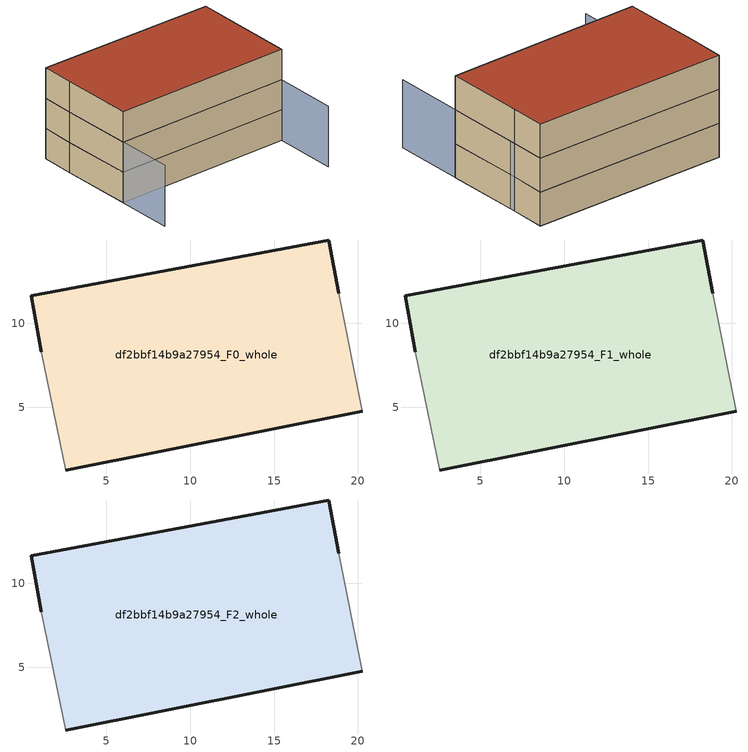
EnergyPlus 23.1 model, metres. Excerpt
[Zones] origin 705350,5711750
df2bbf14b9a27954_F0_whole
 floor ground (EU_floor_Construction): 20.24,4.75 18.84,11.8 18.26,14.96 0.55,11.64 1.14,8.31 2.59,1.25 z0
 wall outside (EU_wall_Construction): 1.14,8.31 0.55,11.64 18.26,14.96 18.84,11.8 / 20.24,4.75 2.59,1.25 z0:3
 wall adiabatic (EU_wall_Construction): 18.84,11.8 20.24,4.75 / 2.59,1.25 1.14,8.31 z0:3
df2bbf14b9a27954_F1_whole
 floor to df2bbf14b9a27954_F0_whole (EU_floor_Construction): 20.24,4.75 18.84,11.8 18.25,14.96 0.54,11.64 1.14,8.31 2.59,1.25 z3
 wall outside (EU_wall_Construction): 1.14,8.31 0.55,11.64 18.26,14.96 18.84,11.8 / 20.24,4.75 2.59,1.25 z3:6
 wall adiabatic (EU_wall_Construction): 18.84,11.8 20.24,4.75 / 2.59,1.25 1.14,8.31 z3:6
df2bbf14b9a27954_F2_whole
 floor to df2bbf14b9a27954_F1_whole (EU_floor_Construction): 20.24,4.75 18.84,11.8 18.25,14.96 0.54,11.64 1.14,8.31 2.59,1.25 z6
 wall outside (EU_wall_Construction): 1.14,8.31 0.55,11.64 18.26,14.96 18.84,11.8 / 20.24,4.75 2.59,1.25 z6:9
 wall adiabatic (EU_wall_Construction): 18.84,11.8 20.24,4.75 / 2.59,1.25 1.14,8.31 z6:9
 roof outside (EU_roof_Construction): 18.26,14.96 18.84,11.8 20.24,4.75 2.59,1.25 1.14,8.31 0.55,11.64 z9
shading: 1.14,8.32 3.72,-4.26 / 21.46,-1.51 18.85,11.8 z0:6
[Building]
EU S2 Campaign: North Axis=0; Terrain=City; Solar Distribution=FullExterior
[Site:Location]
London: Latitude=51.5; Longitude=-0.5; Time Zone=0; Elevation=25
[SizingPeriod:WeatherFileDays]
AnnualSizingPeriod: Begin Month=1; Begin Day of Month=1; End Month=12; End Day of Month=31; Day of Week for Start Day=Monday; Use Weather File Daylight Saving Period=No; Use Weather File Rain and Snow Indicators=No
[MATERIAL]
EU_InternalMass_Material: Roughness=MediumRough; Thickness=0.1; Conductivity=1; Density=1800; Specific Heat=900; Thermal Absorptance=0.9; Solar Absorptance=0.7; Visible Absorptance=0.7
[MATERIAL:NOMASS] Roughness=MediumRough; Thermal Absorptance=0.9; Solar Absorptance=0.7; Visible Absorptance=0.7
Name | Thermal Resistance
EU_wall_NoMass | 1.04674
EU_roof_NoMass | 4.32442
EU_floor_NoMass | 2.04616
[CONSTRUCTION]
EU_wall_Construction: EU_wall_NoMass
EU_roof_Construction: EU_roof_NoMass
EU_floor_Construction: EU_floor_NoMass
EU_InternalMass_Construction: EU_InternalMass_Material
[ZONE] Type=1; Multiplier=1; Ceiling Height=autocalculate; Floor Area=autocalculate; Part of Total Floor Area=Yes
Name | Volume
df2bbf14b9a27954_F0_whole | 567.307
df2bbf14b9a27954_F1_whole; df2bbf14b9a27954_F2_whole | 567.308
[INTERNALMASS] Construction=EU_InternalMass_Construction; Surface Area=189.103
Name | Zone or ZoneList
df2bbf14b9a27954_F0_whole_EU_InternalMass | df2bbf14b9a27954_F0_whole
df2bbf14b9a27954_F1_whole_EU_InternalMass | df2bbf14b9a27954_F1_whole
df2bbf14b9a27954_F2_whole_EU_InternalMass | df2bbf14b9a27954_F2_whole
[OTHEREQUIPMENT] Fuel Type=Electricity; Design Level Calculation Method=Watts/Area; Power per Zone Floor Area=1; Fraction Latent=0; Fraction Radiant=0; Fraction Lost=0; Carbon Dioxide Generation Rate=0; EndUse Subcategory=EU_Step8_InternalGains
Name | Zone or ZoneList or Space or SpaceList | Schedule
EU_Step8_InternalGain_df2bbf14b9a27954_F0_whole_f000 | df2bbf14b9a27954_F0_whole | EU_Step8_GainSchedule_df2bbf14b9a27954_F0_whole_f000
EU_Step8_InternalGain_df2bbf14b9a27954_F1_whole_f000 | df2bbf14b9a27954_F1_whole | EU_Step8_GainSchedule_df2bbf14b9a27954_F1_whole_f000
EU_Step8_InternalGain_df2bbf14b9a27954_F2_whole_f000 | df2bbf14b9a27954_F2_whole | EU_Step8_GainSchedule_df2bbf14b9a27954_F2_whole_f000
[ZONEVENTILATION:DESIGNFLOWRATE] Schedule=EU_AlwaysOn; Design Flow Rate Calculation Method=AirChanges/Hour; Air Changes per Hour=0.488719; Ventilation Type=Natural; Fan Pressure Rise=0; Fan Total Efficiency=1; Constant Term Coefficient=1; Temperature Term Coefficient=0; Velocity Term Coefficient=0; Velocity Squared Term Coefficient=0; Minimum Indoor Temperature=-100; Maximum Indoor Temperature=100; Delta Temperature=-100; Minimum Outdoor Temperature=-100; Maximum Outdoor Temperature=100; Maximum Wind Speed=40
Name | Zone or ZoneList or Space or SpaceList
EU_ConstantAir_df2bbf14b9a27954_F0_whole | df2bbf14b9a27954_F0_whole
EU_ConstantAir_df2bbf14b9a27954_F1_whole | df2bbf14b9a27954_F1_whole
EU_ConstantAir_df2bbf14b9a27954_F2_whole | df2bbf14b9a27954_F2_whole
[HVACTEMPLATE:THERMOSTAT] Constant Heating Setpoint=20; Constant Cooling Setpoint=50
EU_HeatOnly_df2bbf14b9a27954_F0_whole; EU_HeatOnly_df2bbf14b9a27954_F1_whole; EU_HeatOnly_df2bbf14b9a27954_F2_whole
[HVACTEMPLATE:ZONE:IDEALLOADSAIRSYSTEM] System Availability Schedule=EU_AlwaysOn; Maximum Heating Supply Air Temperature=50; Minimum Cooling Supply Air Temperature=13; Maximum Heating Supply Air Humidity Ratio=0.0156; Minimum Cooling Supply Air Humidity Ratio=0.0077; Heating Limit=NoLimit; Cooling Limit=NoLimit; Heating Availability Schedule=EU_AlwaysOn; Cooling Availability Schedule=EU_CoolingOff; Dehumidification Control Type=ConstantSensibleHeatRatio; Cooling Sensible Heat Ratio=0.7; Dehumidification Setpoint=60; Humidification Control Type=None; Humidification Setpoint=30; Outdoor Air Method=None; Outdoor Air Flow Rate per Person=0.00944; Outdoor Air Flow Rate per Zone Floor Area=0; Outdoor Air Flow Rate per Zone=0; Demand Controlled Ventilation Type=None; Outdoor Air Economizer Type=NoEconomizer; Heat Recovery Type=None; Sensible Heat Recovery Effectiveness=0.7; Latent Heat Recovery Effectiveness=0.65
Name | Template Thermostat
df2bbf14b9a27954_F0_whole | EU_HeatOnly_df2bbf14b9a27954_F0_whole
df2bbf14b9a27954_F1_whole | EU_HeatOnly_df2bbf14b9a27954_F1_whole
df2bbf14b9a27954_F2_whole | EU_HeatOnly_df2bbf14b9a27954_F2_whole
[SIZING:ZONE] Zone Cooling Design Supply Air Temperature Input Method=SupplyAirTemperature; Zone Cooling Design Supply Air Temperature=13; Zone Heating Design Supply Air Temperature Input Method=SupplyAirTemperature; Zone Heating Design Supply Air Temperature=50; Zone Cooling Design Supply Air Humidity Ratio=0.008; Zone Heating Design Supply Air Humidity Ratio=0.008; Cooling Design Air Flow Method=DesignDay; Cooling Design Air Flow Rate=0; Cooling Minimum Air Flow per Zone Floor Area=0.000762; Cooling Minimum Air Flow=0; Cooling Minimum Air Flow Fraction=0.2; Heating Design Air Flow Method=DesignDay; Heating Design Air Flow Rate=0; Heating Maximum Air Flow per Zone Floor Area=0.002032; Heating Maximum Air Flow=0.141576; Heating Maximum Air Flow Fraction=0.3; Account for Dedicated Outdoor Air System=No; Dedicated Outdoor Air System Control Strategy=NeutralSupplyAir; Dedicated Outdoor Air Low Setpoint Temperature for Design=autosize; Dedicated Outdoor Air High Setpoint Temperature for Design=autosize; Zone Load Sizing Method=Sensible Load Only No Latent Load; Zone Latent Cooling Design Supply Air Humidity Ratio Input Method=HumidityRatioDifference; Zone Cooling Design Supply Air Humidity Ratio Difference=0.005; Zone Latent Heating Design Supply Air Humidity Ratio Input Method=HumidityRatioDifference; Zone Humidification Design Supply Air Humidity Ratio Difference=0.005
df2bbf14b9a27954_F0_whole; df2bbf14b9a27954_F1_whole; df2bbf14b9a27954_F2_whole
[SCHEDULE:CONSTANT]
Name | Hourly Value
EU_AlwaysOn | 1
EU_CoolingOff | 0
[SCHEDULE:FILE] Column Number=1; Rows to Skip at Top=0; Number of Hours of Data=8760; Column Separator=Comma; Interpolate to Timestep=No; Minutes per Item=60; Adjust Schedule for Daylight Savings=Yes
Name | File
EU_Step8_GainSchedule_df2bbf14b9a27954_F0_whole_f000 | ../../schedules/df2bbf14b9a27954/df2bbf14b9a27954_F0_whole_f000_gain.csv
EU_Step8_GainSchedule_df2bbf14b9a27954_F1_whole_f000 | ../../schedules/df2bbf14b9a27954/df2bbf14b9a27954_F1_whole_f000_gain.csv
EU_Step8_GainSchedule_df2bbf14b9a27954_F2_whole_f000 | ../../schedules/df2bbf14b9a27954/df2bbf14b9a27954_F2_whole_f000_gain.csv
